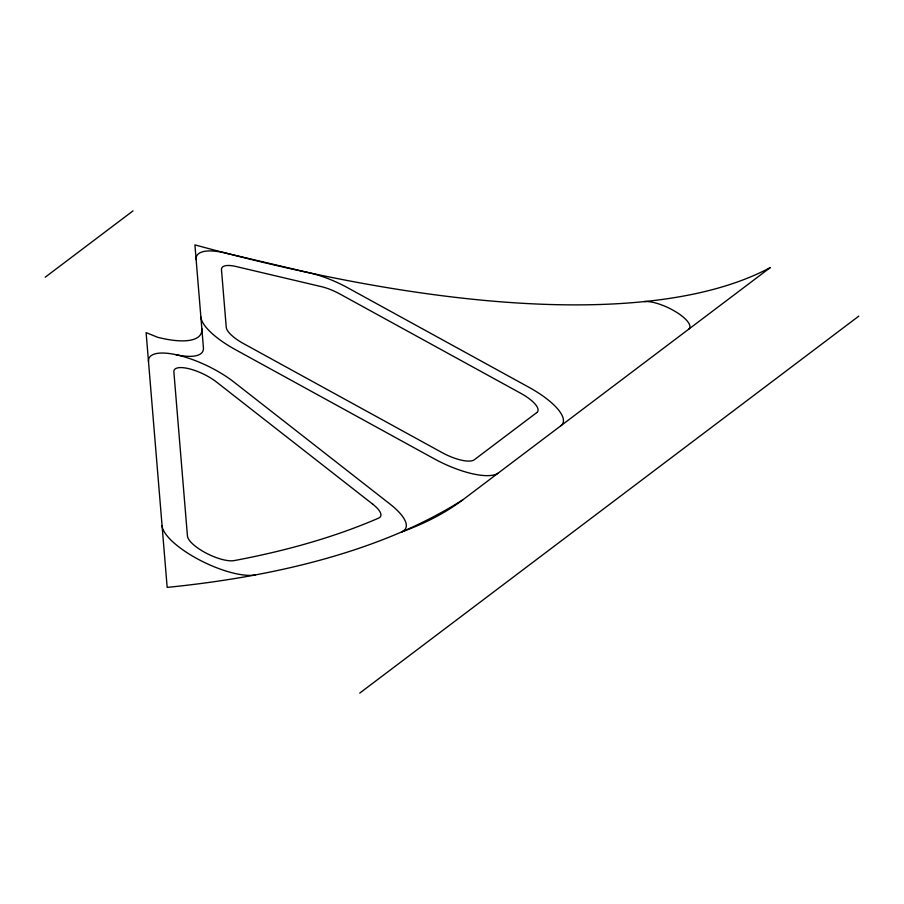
<?xml version="1.0" encoding="UTF-8"?>
<svg xmlns="http://www.w3.org/2000/svg" width="904" height="904" viewBox="0 0 904 904"><rect width="100%" height="100%" fill="white"/><g stroke="black" fill="none" stroke-linecap="round" stroke-linejoin="round"><path stroke-width="1.36" d="M45.2 277.212L133.001 210.892M148.516 361.611A55.607 18.193 25.6 0 1 178.167 355.193A55.607 18.193 25.6 0 1 233.763 381.929L390.076 504.127A55.607 18.193 25.6 0 1 401.636 531.925A1213.281 397.014 25.6 0 0 462.791 499.844L770.321 267.55A1088.823 356.278 25.6 0 1 194.914 244.882L203.423 347.78A55.607 18.193 25.6 0 1 175.964 354.696M359.724 693.108L858.8 316.129M201.841 328.706A78.795 25.787 25.6 0 1 157.578 337.26L146.109 332.615L167.172 587.397A2312.737 756.772 25.6 0 0 462.791 499.844M644.303 301.586A27.809 9.097 25.6 0 1 676.395 312.174A27.809 9.097 25.6 0 1 688.622 329.259M196.123 259.505A55.607 18.193 25.6 0 1 227.638 253.549L308.445 272.612A55.607 18.193 25.6 0 1 347.904 287.89L528.795 387.206A55.607 18.193 25.6 0 1 560.819 425.807M255.391 574.921A55.607 18.193 25.6 0 1 199.219 559.813A55.607 18.193 25.6 0 1 162.076 525.766M200.869 316.999A55.607 18.193 25.6 0 0 235.492 349.69L434.101 458.735A55.607 18.193 25.6 0 0 498.353 472.984M536.75 412.597L474.284 459.774A27.809 9.097 25.6 0 1 442.158 452.644L243.549 343.61A27.809 9.097 25.6 0 1 226.237 327.259L221.491 269.765A27.809 9.097 25.6 0 1 237.243 266.782A27.809 9.097 25.6 0 0 238.283 267.042L319.101 286.116A27.809 9.097 25.6 0 0 320.118 286.342A27.809 9.097 25.6 0 1 339.847 293.981L520.738 393.285A27.809 9.097 25.6 0 1 536.75 412.597M372.81 504.229L216.508 382.03A27.809 9.097 25.6 0 0 188.71 368.662A27.809 9.097 25.6 0 0 173.873 371.872L187.444 536.027A27.809 9.097 25.6 0 0 206.01 553.045A27.809 9.097 25.6 0 0 234.102 560.604A2284.928 747.664 25.6 0 0 378.595 518.128A27.809 9.097 25.6 0 0 372.81 504.229"/></g></svg>
